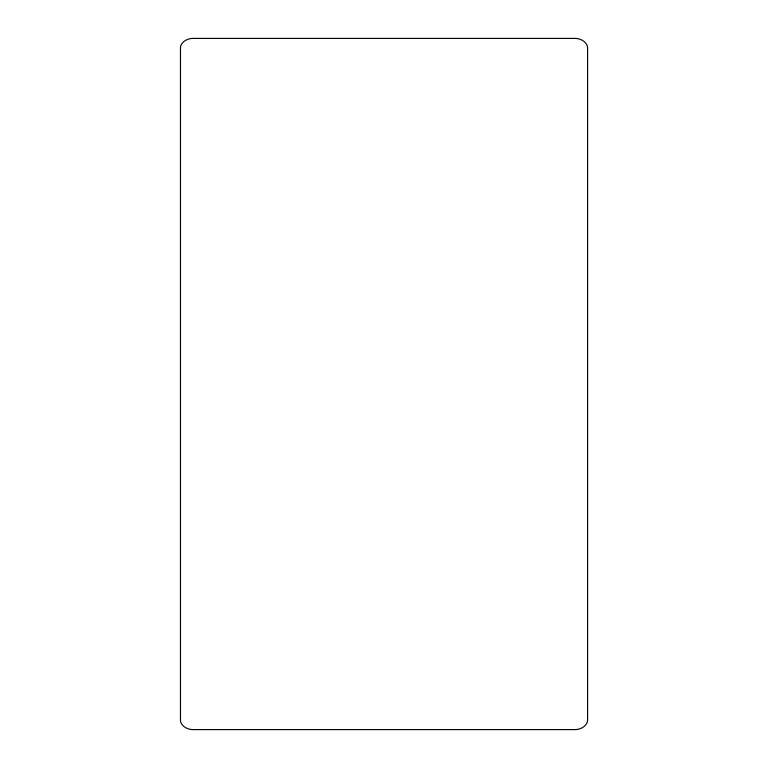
<?xml version="1.0" encoding="UTF-8"?>
<svg xmlns="http://www.w3.org/2000/svg" width="768" height="768" viewBox="0 0 768 768"><rect width="100%" height="100%" fill="white"/><g stroke="black" fill="none" stroke-linecap="round" stroke-linejoin="round"><path stroke-width="1.15" d="M180.47 46.714L180.47 721.286C181.747 726.355 187.085 729.216 191.99 729.6L576.01 729.6C581.011 729.216 586.637 726.173 587.578 720.854L587.578 47.146C586.637 41.827 581.011 38.784 576.01 38.4L191.99 38.4C187.085 38.784 181.747 41.645 180.47 46.714"/></g></svg>
